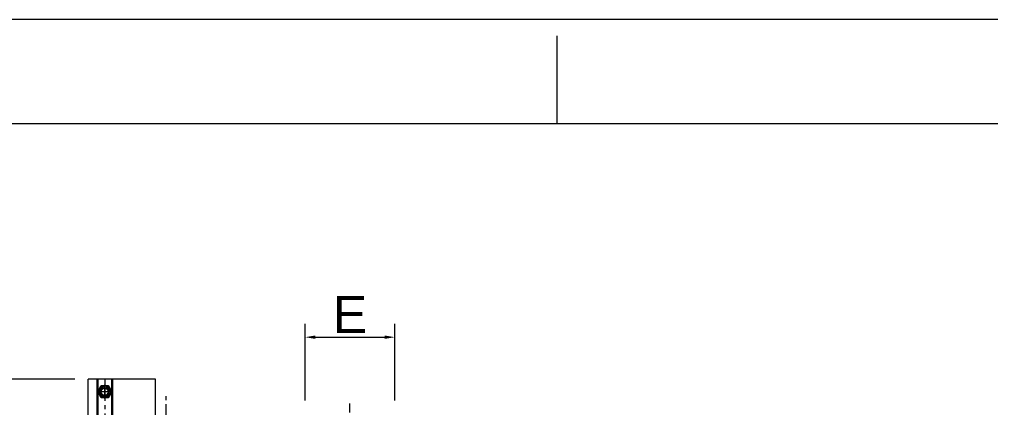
# Model space of a CAD drawing. Header units: millimetres. Extents: x 2 to 559190, y 2 to 426051.
# Drawn here: x 78884 to 188904, y 382079 to 426051 of the extents above; entities that cross this region are included whole.
import ezdxf
from ezdxf.enums import TextEntityAlignment as Align

# ---------------------------------------------------------------- set-up
doc = ezdxf.new("R2010")
doc.units = ezdxf.units.MM
doc.header["$LTSCALE"] = 25.4
doc.linetypes.add('CENTER', pattern=[50.8, 31.75, -6.35, 6.35, -6.35])
doc.linetypes.add('EB_DASH', pattern=[6, 3, -3])
doc.layers.get('Defpoints').update_dxf_attribs({"lineweight": 5})
for name, color, linetype, lineweight in [('CAXA0', 7, 'Continuous', 5), ('CAXA1', 5, 'CENTER', 5), ('CAXA2', 6, 'EB_DASH', 5), ('Title Block', 7, 'Continuous', 5)]:
    doc.layers.add(name, color=color, linetype=linetype, lineweight=lineweight)
doc.styles.add('ACANSTS', font='romans.shx', dxfattribs={"height": 25.4})
doc.styles.add('Roman', font='arial.ttf')
doc.styles.get("Standard").update_dxf_attribs({"font": 'arial.ttf'})
doc.dimstyles.new('ISO-25', dxfattribs={"dimscale": 30, "dimtxt": 38.1, "dimasz": 38.1, "dimexe": 50.8, "dimexo": 50.8, "dimgap": 15.875, "dimtad": 1, "dimtih": 1, "dimtoh": 1, "dimdec": 1, "dimlfac": 0.03937, "dimdsep": 46, "dimtxsty": 'Standard', "dimcen": 63.5, "dimclrd": 7, "dimclre": 7, "dimclrt": 7, "dimadec": 0, "dimazin": 0, "dimtfac": 1, "dimtdec": 1, "dimtmove": 0, "dimatfit": 3, "dimfxl": 25.4, "dimlwd": 5, "dimlwe": 5, "dimarcsym": 0})

# ---------------------------------------------------------------- blocks, each defined once
blk = doc.blocks.new('*D13')
at = {"color": 7, "linetype": 'Continuous', "lineweight": 5, "transparency": 16777216}
for p, q in [((85149, 385305), (51384, 385305)), ((52908, 384162), (52908, 354356)), ((52908, 314667), (52908, 349124)), ((77746, 313524), (51384, 313524))]:
    blk.add_line(p, q, dxfattribs=at)
at = {"color": 7, "transparency": 16777216}
for points in [[(52718, 384162), (53099, 384162), (52908, 385305)], [(52718, 314667), (53099, 314667), (52908, 313524)]]:
    blk.add_solid(points, dxfattribs=at)
at = {"layer": 'Defpoints', "color": 0, "transparency": 16777216}
for p in [(52908, 385305), (86673, 385305), (79270, 313524)]:
    blk.add_point(p, dxfattribs=at)
at = {"color": 7, "lineweight": 5, "transparency": 16777216, "insert": (52908, 351740), "char_height": 4191, "attachment_point": 5, "style": 'Roman'}
blk.add_mtext('2826', dxfattribs=at)
blk = doc.blocks.new('*D10')
at = {"color": 7, "linetype": 'Continuous', "lineweight": 5, "transparency": 16777216}
for p, q in [((111249, 382887), (111249, 391574)), ((121409, 382887), (121409, 391574)), ((112392, 390050), (120266, 390050))]:
    blk.add_line(p, q, dxfattribs=at)
at = {"color": 7, "transparency": 16777216}
for points in [[(112392, 390241), (112392, 389860), (111249, 390050)], [(120266, 390241), (120266, 389860), (121409, 390050)]]:
    blk.add_solid(points, dxfattribs=at)
at = {"layer": 'Defpoints', "color": 0, "transparency": 16777216}
for p in [(121409, 390050), (111249, 381363), (121409, 381363)]:
    blk.add_point(p, dxfattribs=at)
at = {"color": 7, "lineweight": 5, "transparency": 16777216, "insert": (116329, 392622), "char_height": 4191, "attachment_point": 5, "style": 'Roman'}
blk.add_mtext('E', dxfattribs=at)
blk = doc.blocks.new('LONE STAR BLOWER TITLE BLOCK (SIZE A)')
at = {"layer": 'Title Block', "lineweight": 15}
for p, q in [((600.08, 457.2), (0, 457.2)), ((150.02, 444.5), (150.02, 455.22)), ((587.38, 444.5), (12.7, 444.5)), ((587.38, 444.5), (12.7, 444.5))]:
    blk.add_line(p, q, dxfattribs=at)
at = {"layer": 'Title Block', "lineweight": 15, "style": 'ACANSTS'}
for tag, p, height in [('DRAWN_BY', (375.45, 58.16), 3.43), ('DRAWN_DATE', (402.66, 58.47), 3.43), ('DRAWING_SUBTITLE', (450.18, 50.21), 5.14), ('CHECKED_BY', (376.02, 49.37), 3.43), ('CHECK_DATE', (402.18, 49.5), 3.43), ('ENGINEER', (375.87, 40.95), 3.43), ('ENG_DATE', (401.95, 40.92), 3.43), ('DRAWING_SUBTITLE', (450.12, 39.35), 5.14), ('MANUFACTURING', (375.76, 32.38), 3.43), ('MFG_DATE', (401.98, 32.46), 3.43), ('CONTROL', (375.76, 23.81), 3.43), ('CONTROL_DATE', (401.98, 23.88), 3.43), ('CAGE_CODE', (455.36, 23.27), 3.43), ('MODEL_FILE_NAME', (230.14, 15.52), 3.43), ('APPROVED_BY', (375.47, 14.54), 3.43), ('APPROVAL_DATE', (401.77, 14.47), 3.43)]:
    blk.add_attdef(tag, p, '', height=height, dxfattribs=at)
at = {"layer": 'Title Block', "lineweight": 15, "style": 'Roman', "flags": 8}
for tag, height, p in [('DWG_NUMBER', 7.14, (484.29, 29.15)), ('SCALE', 3.43, (459.83, 17.88)), ('SHEETNUMBER', 3.43, (539.89, 17.88)), ('TOTA_SHEETS', 3.43, (556.11, 17.82))]:
    blk.add_attdef(tag, text='', height=height, dxfattribs=at).set_placement(p, align=Align.TOP_LEFT)
at = {"layer": 'Title Block', "lineweight": 15, "style": 'ACANSTS'}
blk.add_attdef('REVISION', text='', height=3.43, dxfattribs=at).set_placement((580.38, 22.69), align=Align.CENTER)

msp = doc.modelspace()

# ---------------------------------------------------------------- linework, layer by layer
at = {"layer": 'CAXA0', "color": 7, "linetype": 'Continuous', "lineweight": 5}
for p, q in [((94293.05, 385304.55), (86673.05, 385304.55)), ((86673.05, 366864.15), (86673.05, 385304.55)), ((87667.23, 385304.55), (87667.23, 366857.08)), ((87768.83, 385304.55), (87768.83, 366857.08)), ((89318.27, 385304.55), (89318.27, 366857.08)), ((89419.87, 385304.55), (89419.87, 366857.08)), ((94293.05, 379056.24), (94293.05, 385304.55)), ((87751.66, 383875.26), (88147.6, 384561.06)), ((88147.6, 384561.06), (88939.5, 384561.06)), ((88939.5, 384561.06), (89335.45, 383875.26)), ((88147.6, 383189.46), (87751.66, 383875.26)), ((88939.5, 383189.46), (88147.6, 383189.46)), ((89335.45, 383875.26), (88939.5, 383189.46))]:
    msp.add_line(p, q, dxfattribs=at)
for centre, radius in [((88543.55, 383875.26), 673.1), ((88543.55, 383876.06), 495.3), ((88543.55, 383875.26), 406.4)]:
    msp.add_circle(centre, radius, dxfattribs=at)
at = {"layer": 'CAXA1', "linetype": 'CENTER', "lineweight": 5, "ltscale": 3}
for p, q in [((88543.55, 385272.07), (88543.55, 366516.7)), ((88543.55, 383093.96), (88543.55, 384658.16)), ((89419.87, 383875.26), (87667.23, 383875.26)), ((89417.36, 383875.26), (87691.24, 383875.26)), ((95525.61, 360672.09), (95525.61, 383378.45)), ((116328.65, 338941.28), (116328.65, 382525.92))]:
    msp.add_line(p, q, dxfattribs=at)
at = {"layer": 'CAXA2', "color": 7, "linetype": 'EB_DASH', "lineweight": 5}
for radius in [609.6, 581.66]:
    msp.add_circle((88543.55, 383875.26), radius, dxfattribs=at)

# ---------------------------------------------------------------- block references
at = {"xscale": 931.8648284389766, "yscale": 931.8648284389766, "zscale": 931.8648284389766}
msp.add_blockref('LONE STAR BLOWER TITLE BLOCK (SIZE A)', (1.65, 2.11), dxfattribs=at)

# ---------------------------------------------------------------- dimensions: what is measured, and where the dimension line sits
at = {"color": 7, "lineweight": 5}
dim = msp.add_linear_dim(base=(121408.66, 390050.47), p1=(111248.66, 381363.36), p2=(121408.66, 381363.36), text='E', dimstyle='ISO-25', override={"dimscale": 30, "dimtxt": 139.7, "dimpost": '\\X', "dimtxsty": 'Roman', "dimtmove": 1}, dxfattribs=at)
dim.commit()
dim.dimension.update_dxf_attribs({"geometry": '*D10', "text_midpoint": (116328.66, 390050.47), "dimtype": 160})
dim = msp.add_linear_dim(base=(52908.18, 385304.55), p1=(79269.61, 313524.26), p2=(86673.05, 385304.55), angle=90, dimstyle='ISO-25', override={"dimscale": 30, "dimtxt": 139.7, "dimpost": '\\X', "dimtxsty": 'Roman', "dimtmove": 1}, dxfattribs=at)
dim.commit()
dim.dimension.update_dxf_attribs({"geometry": '*D13', "text_midpoint": (52908.18, 351739.91), "dimtype": 160})

doc.saveas('drawing.dxf')
